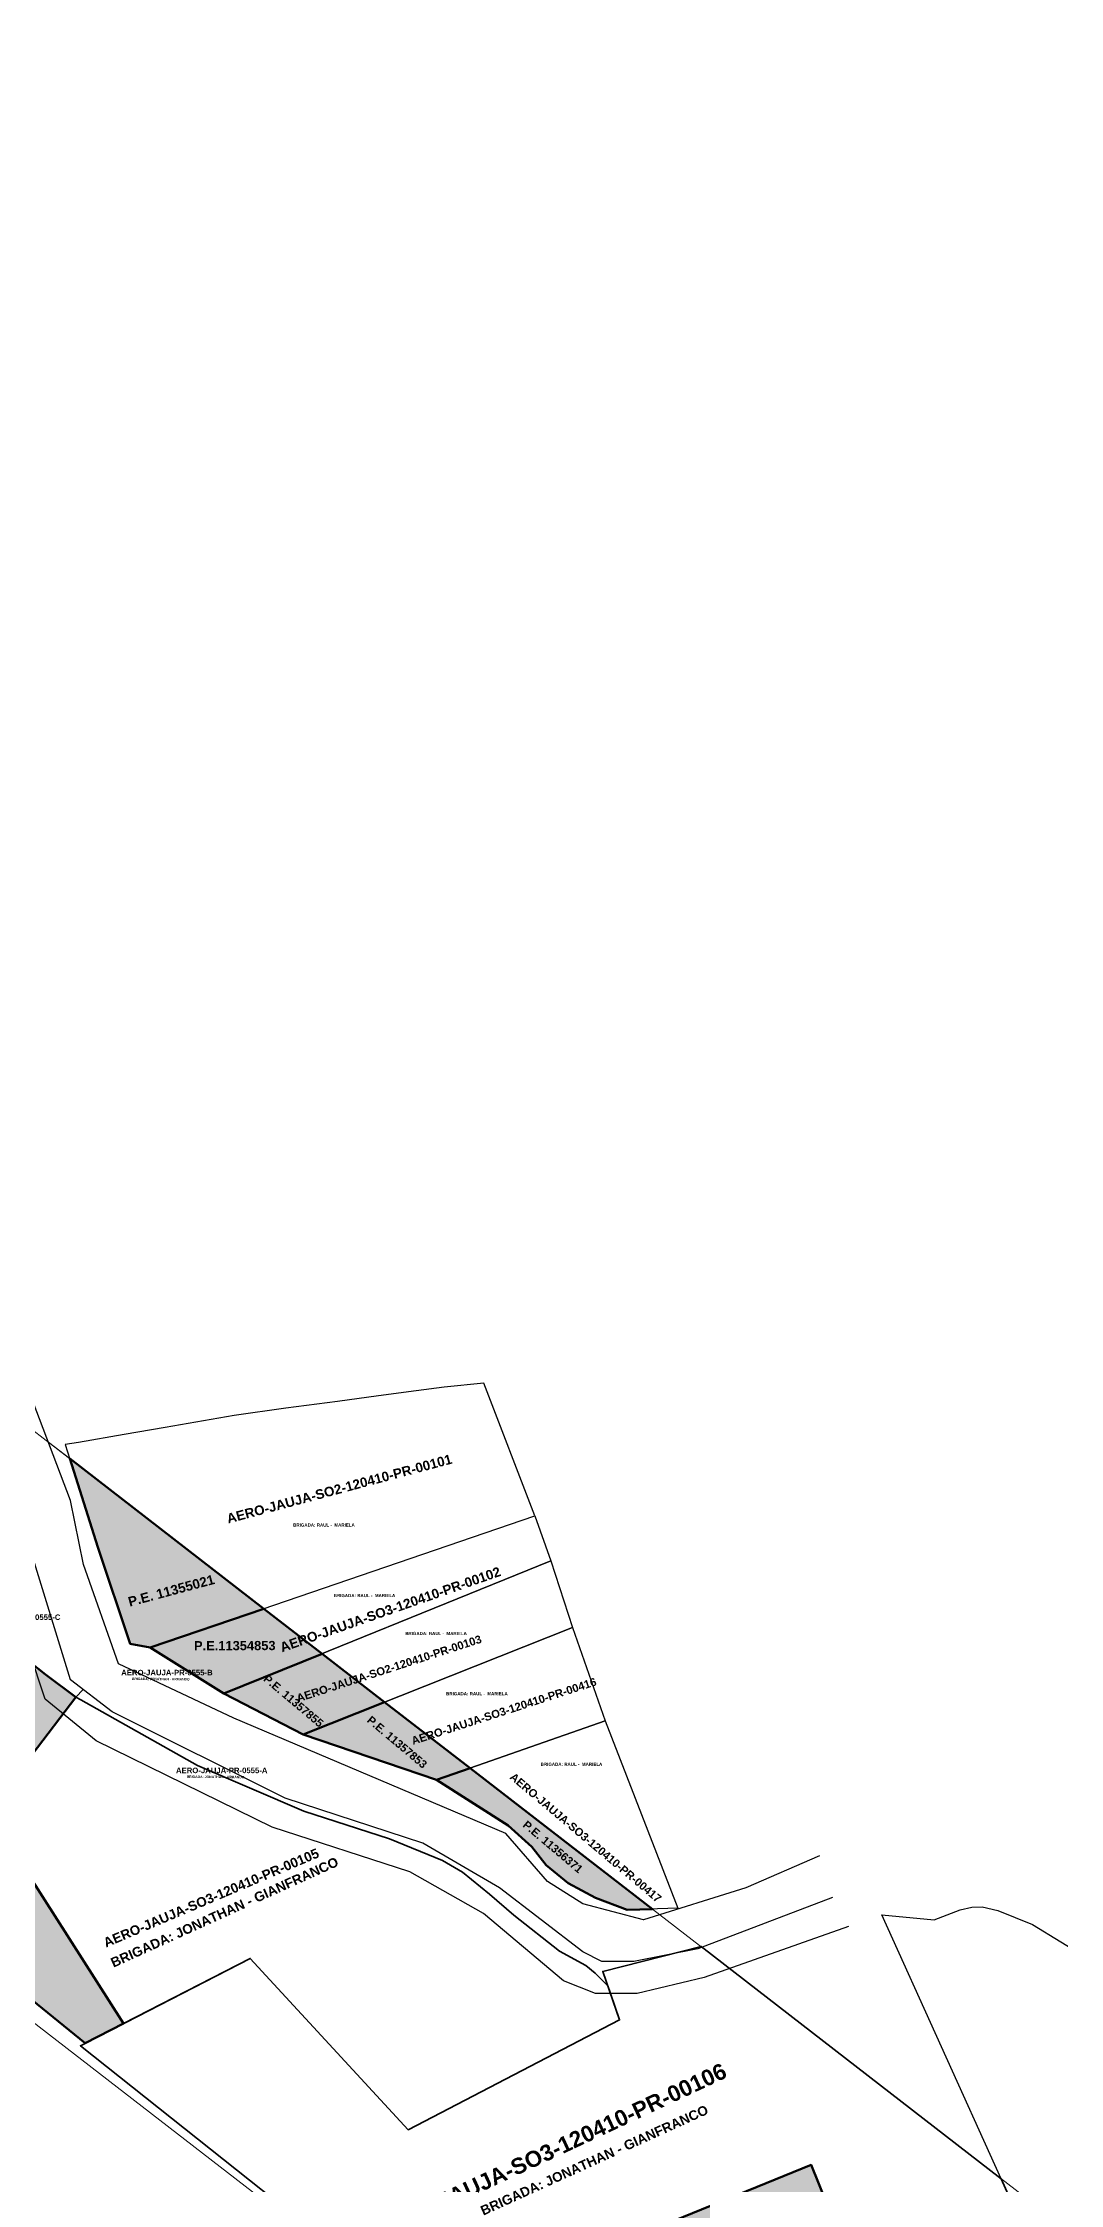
# Model space of a CAD drawing. Header units: metres. Extents: x 0 to 452779, y 0 to 8699072.
# Drawn here: x 448254 to 448572, y 8697510 to 8698179 of the extents above; entities that cross this region are included whole.
import ezdxf
from ezdxf.enums import TextEntityAlignment as Align

# ---------------------------------------------------------------- set-up
doc = ezdxf.new("R2010")
doc.units = ezdxf.units.M
doc.header["$MEASUREMENT"] = 0
for name, color, linetype in [('BASE DE DATOS JAUJA', 7, 'Continuous'), ('CODIGO', 7, 'Continuous'), ('COORD', 7, 'Continuous'), ('FAJA DERECHA', 6, 'Continuous'), ('PARA INGRESAR A SUNARP', 210, 'Continuous'), ('PARTIDA ELECTRONICA', 30, 'Continuous'), ('PERIMETRICO PMD', 5, 'Continuous'), ('RIBERA IZQUIERDA', 5, 'Continuous')]:
    doc.layers.add(name, color=color, linetype=linetype)
doc.layers.add('PREDIO DEFINIDO ( EN PROCESO)', color=7, linetype='Continuous', true_color=0xe0e000)
doc.layers.add('PREDIOS INSCRITOS A FAVOR DEL MTC', color=30, linetype='Continuous', lineweight=70)
doc.styles.add('SANSSERIFBOLD', font='sasb____.pfb')
doc.styles.get("Standard").update_dxf_attribs({"font": 'arial.ttf'})
doc.styles.add('VERTICES', font='sanssb__.ttf')
doc.dimstyles.get("Standard").update_dxf_attribs({"dimtxt": 0.18, "dimasz": 0.18, "dimexe": 0.18, "dimexo": 0.0625, "dimgap": 0.09, "dimtad": 0, "dimtih": 1, "dimtoh": 1, "dimdec": 4, "dimzin": 0, "dimdsep": 46, "dimtxsty": 'Standard', "dimcen": 0.09, "dimadec": 0, "dimazin": 0, "dimtfac": 1, "dimtdec": 4, "dimtofl": 0, "dimtmove": 0, "dimatfit": 3, "dimfxl": 1, "dimtolj": 1, "dimtzin": 0, "dimarcsym": 0})

# ---------------------------------------------------------------- blocks, each defined once
blk = doc.blocks.new('*D8')
at = {"layer": 'COORD', "color": 0, "lineweight": -2, "transparency": 16777216}
blk.add_line((448700, 8699071.75), (448700, 8698969.94), dxfattribs=at)
at = {"layer": 'Defpoints', "color": 0, "transparency": 16777216}
for p in [(448700, 8699071.81), (448700, 8699066.81), (0, 0)]:
    blk.add_point(p, dxfattribs=at)
at = {"layer": 'COORD', "color": 0, "transparency": 16777216, "insert": (448688.53, 8699018), "char_height": 21, "attachment_point": 5, "rotation": 90}
blk.add_mtext('\\A1;448700', dxfattribs=at)
blk = doc.blocks.new('*D10')
at = {"layer": 'COORD', "color": 0, "lineweight": -2, "transparency": 16777216}
blk.add_line((449400, 8699071.75), (449400, 8698969.94), dxfattribs=at)
at = {"layer": 'Defpoints', "color": 0, "transparency": 16777216}
for p in [(449400, 8699071.81), (449400, 8699066.81), (0, 0)]:
    blk.add_point(p, dxfattribs=at)
at = {"layer": 'COORD', "color": 0, "transparency": 16777216, "insert": (449388.53, 8699018), "char_height": 21, "attachment_point": 5, "rotation": 90}
blk.add_mtext('\\A1;449400', dxfattribs=at)
blk = doc.blocks.new('*D12')
at = {"layer": 'COORD', "color": 0, "lineweight": -2, "transparency": 16777216}
blk.add_line((450100, 8699071.75), (450100, 8698969.94), dxfattribs=at)
at = {"layer": 'Defpoints', "color": 0, "transparency": 16777216}
for p in [(450100, 8699071.81), (450100, 8699066.81), (0, 0)]:
    blk.add_point(p, dxfattribs=at)
at = {"layer": 'COORD', "color": 0, "transparency": 16777216, "insert": (450088.53, 8699018), "char_height": 21, "attachment_point": 5, "rotation": 90}
blk.add_mtext('\\A1;450100', dxfattribs=at)
blk = doc.blocks.new('*D18')
at = {"layer": 'COORD', "color": 0, "lineweight": -2, "transparency": 16777216}
blk.add_line((450402.14, 8697500), (450284.84, 8697500), dxfattribs=at)
at = {"layer": 'Defpoints', "color": 0, "transparency": 16777216}
for p in [(450397.2, 8697500), (450402.2, 8697500), (0, 0)]:
    blk.add_point(p, dxfattribs=at)
at = {"layer": 'COORD', "color": 0, "transparency": 16777216, "insert": (450340.64, 8697511.47), "char_height": 21, "attachment_point": 5}
blk.add_mtext('\\A1;8697500', dxfattribs=at)
blk = doc.blocks.new('*D20')
at = {"layer": 'COORD', "color": 0, "lineweight": -2, "transparency": 16777216}
blk.add_line((450402.14, 8698200), (450284.84, 8698200), dxfattribs=at)
at = {"layer": 'Defpoints', "color": 0, "transparency": 16777216}
for p in [(450397.2, 8698200), (450402.2, 8698200), (0, 0)]:
    blk.add_point(p, dxfattribs=at)
at = {"layer": 'COORD', "color": 0, "transparency": 16777216, "insert": (450340.64, 8698211.47), "char_height": 21, "attachment_point": 5}
blk.add_mtext('\\A1;8698200', dxfattribs=at)
blk = doc.blocks.new('*D22')
at = {"layer": 'COORD', "color": 0, "lineweight": -2, "transparency": 16777216}
blk.add_line((450402.14, 8698900), (450284.84, 8698900), dxfattribs=at)
at = {"layer": 'Defpoints', "color": 0, "transparency": 16777216}
for p in [(450397.2, 8698900), (450402.2, 8698900), (0, 0)]:
    blk.add_point(p, dxfattribs=at)
at = {"layer": 'COORD', "color": 0, "transparency": 16777216, "insert": (450340.64, 8698911.47), "char_height": 21, "attachment_point": 5}
blk.add_mtext('\\A1;8698900', dxfattribs=at)

msp = doc.modelspace()

# ---------------------------------------------------------------- hatches: boundary and pattern name
at = {"layer": 'PREDIOS INSCRITOS A FAVOR DEL MTC', "transparency": 33554559}
h = msp.add_hatch(color=256, dxfattribs=at)
h.dxf.hatch_style = 1
h.paths.add_polyline_path([(448228.84, 8697763.29), (448193.25, 8697790.8), (448097.15, 8697747.34), (448100.03, 8697740.86), (448115.48, 8697706.12), (448233.22, 8697746.99), (448236.52, 8697748.14)])
h.paths.add_polyline_path([(448247.55, 8697696.6), (448141.54, 8697650.62), (448134.33, 8697655.1), (448114.62, 8697705.82), (448233.22, 8697746.99)])
h.paths.add_polyline_path([(448262.7, 8697737.12), (448271.5, 8697709.48), (448281.64, 8697679.22), (448287.81, 8697678.07), (448323.36, 8697690.24)])
h.paths.add_polyline_path([(448341.55, 8697676.18), (448323.36, 8697690.24), (448287.81, 8697678.07), (448310.89, 8697663.75)])
h.paths.add_polyline_path([(448361.11, 8697661.07), (448341.55, 8697676.18), (448310.89, 8697663.75), (448335.61, 8697650.98)])
h.paths.add_polyline_path([(448361.11, 8697661.07), (448335.61, 8697650.98), (448377.29, 8697636.74), (448387.82, 8697640.42)])
h.paths.add_polyline_path([(448387.82, 8697640.42), (448377.29, 8697636.74), (448399.67, 8697622.51), (448407.1, 8697615.84), (448411.54, 8697610.12), (448418.49, 8697604.48), (448426.96, 8697599.91), (448436.93, 8697596.11), (448444.79, 8697596.39)])
h.paths.add_polyline_path([(448423.07, 8697487.4), (448425.62, 8697482.53), (448424.29, 8697481.99), (448439.36, 8697447.27), (448449.74, 8697424.18), (448568.2, 8697478.28), (448560.52, 8697496.98), (448510.99, 8697475.5), (448494.38, 8697516.46)])
h.paths.add_polyline_path([(448424.29, 8697481.99), (448379.08, 8697463.62), (448455.47, 8697409.94), (448449.73, 8697424.18), (448439.36, 8697447.27)])
h = msp.add_hatch(color=256, dxfattribs=at)
h.dxf.hatch_style = 1
h.paths.add_polyline_path([(448237.27, 8697626.74), (448264.64, 8697662.59), (448255.19, 8697669.67), (448244.1, 8697678.4), (448231.04, 8697688.58), (448145.13, 8697652.04), (448203.03, 8697606.73), (448267.55, 8697554.47), (448279.5, 8697560.61)])

# ---------------------------------------------------------------- linework, layer by layer
at = {"layer": 'FAJA DERECHA'}
msp.add_lwpolyline([(448506, 8697591), (448461, 8697575), (448440, 8697570), (448427, 8697570), (448417, 8697574), (448392, 8697595), (448369, 8697608), (448326, 8697622), (448271, 8697649), (448255, 8697662), (448240, 8697707)], dxfattribs=at)
at = {"layer": 'PARA INGRESAR A SUNARP', "lineweight": 35}
for points in [[(448385.43, 8697607.94), (448379.16, 8697611.53), (448362.67, 8697618.29), (448335.9, 8697627.03), (448302.65, 8697641.29), (448266.16, 8697661.71), (448264.64, 8697662.59), (448260.67, 8697657.39), (448237.27, 8697626.74), (448279.5, 8697560.61), (448319.13, 8697580.98), (448368.46, 8697527.45), (448434.51, 8697561.79), (448431.66, 8697570), (448430.84, 8697572.37), (448426.84, 8697576.33), (448423.98, 8697578.73), (448415.74, 8697583.22), (448401.52, 8697594.52), (448393.92, 8697601.06)], [(448459.97, 8697584.66), (448429.27, 8697576.91), (448434.51, 8697561.79), (448368.46, 8697527.45), (448319.13, 8697580.98), (448266.08, 8697553.71), (448379.25, 8697463.69), (448425.62, 8697482.53), (448423.07, 8697487.4), (448494.38, 8697516.46), (448510.99, 8697475.5), (448560.53, 8697496.98), (448553.78, 8697512.16)]]:
    msp.add_lwpolyline(points, close=True, dxfattribs=at)
at = {"layer": 'PERIMETRICO PMD', "color": 5, "linetype": 'Continuous', "lineweight": 20, "ltscale": 20}
msp.add_lwpolyline([(446623.18, 8698528.1), (446620.36, 8698536.51), (446610.4, 8698557.69), (446651.66, 8698611.07), (446576.59, 8698669.1), (446689.93, 8698815.74), (446740.57, 8698776.6), (446806.82, 8698862.32), (449771.2, 8696571.26), (449775.99, 8696557.79), (449674.35, 8696425.76), (449839.54, 8696298.09), (449196.34, 8696510.01), (448340.95, 8697171.27), (448216.44, 8697007.84), (447797.34, 8697331.75), (447784.54, 8697358.86), (447883.43, 8697486.8), (447076.22, 8698110.71), (446956.09, 8698218.6), (446730.51, 8698426.22), (446623.18, 8698528.1)], dxfattribs=at)
at = {"layer": 'PREDIO DEFINIDO ( EN PROCESO)', "color": 177, "lineweight": 0, "true_color": 0x293189}
for points in [[(448250, 8697710), (448245, 8697739), (448231.43, 8697761.29), (448228.84, 8697763.29), (448236.52, 8697748.14), (448233.22, 8697746.99), (448235.93, 8697744.47), (448238.51, 8697738.23), (448240.43, 8697725.98), (448247.83, 8697695.73), (448231.04, 8697688.58), (448244.1, 8697678.4), (448255.19, 8697669.67), (448264.64, 8697662.59), (448266.94, 8697664.97), (448263, 8697668)], [(448310.89, 8697663.75), (448287.81, 8697678.07), (448281.64, 8697679.22), (448271.5, 8697709.48), (448262.7, 8697737.12), (448256.04, 8697742.27), (448263, 8697724), (448267, 8697704), (448278, 8697673), (448314, 8697656), (448399, 8697620), (448412, 8697605), (448423, 8697598), (448442, 8697593), (448447.11, 8697594.6), (448444.79, 8697596.39), (448436.93, 8697596.11), (448426.96, 8697599.91), (448418.49, 8697604.48), (448411.54, 8697610.12), (448407.1, 8697615.84), (448399.67, 8697622.51), (448377.29, 8697636.74), (448335.61, 8697650.98)], [(448397, 8697603), (448373, 8697617), (448330, 8697631), (448276, 8697658), (448266.94, 8697664.97), (448264.64, 8697662.59), (448266.16, 8697661.71), (448302.65, 8697641.29), (448335.9, 8697627.03), (448362.67, 8697618.29), (448379.16, 8697611.53), (448385.43, 8697607.94), (448393.92, 8697601.06), (448401.52, 8697594.52), (448415.74, 8697583.22), (448423.98, 8697578.73), (448426.84, 8697576.33), (448430.84, 8697572.37), (448429.27, 8697576.91), (448451.12, 8697582.42), (448439, 8697580), (448429, 8697580), (448423, 8697583)], [(448397, 8697603), (448373, 8697617), (448330, 8697631), (448276, 8697658), (448266.94, 8697664.97), (448264.64, 8697662.59), (448266.16, 8697661.71), (448302.65, 8697641.29), (448335.9, 8697627.03), (448362.67, 8697618.29), (448379.16, 8697611.53), (448385.43, 8697607.94), (448393.92, 8697601.06), (448401.52, 8697594.52), (448415.74, 8697583.22), (448423.98, 8697578.73), (448426.84, 8697576.33), (448430.84, 8697572.37), (448429.27, 8697576.91), (448451.12, 8697582.42), (448439, 8697580), (448429, 8697580), (448423, 8697583)]]:
    msp.add_lwpolyline(points, close=True, dxfattribs=at)
at = {"layer": 'PREDIO DEFINIDO ( EN PROCESO)', "color": 177, "true_color": 0x293189}
msp.add_lwpolyline([(448408.03, 8697719.23), (448392.07, 8697760.67), (448379.71, 8697759.48), (448370.92, 8697758.34), (448359.2, 8697756.68), (448346.36, 8697754.96), (448330.27, 8697752.86), (448314.08, 8697750.54), (448292.58, 8697746.86), (448279.68, 8697744.67), (448265.44, 8697742.18), (448261.3, 8697741.53), (448271.5, 8697709.48), (448281.64, 8697679.22), (448287.81, 8697678.07)], close=True, dxfattribs=at)
for points in [[(448287.81, 8697678.07), (448408.03, 8697719.23), (448413.07, 8697705.17), (448310.89, 8697663.75), (448287.81, 8697678.07)], [(448310.89, 8697663.75), (448413.07, 8697705.17), (448419.86, 8697684.31), (448335.61, 8697650.98), (448310.89, 8697663.75)], [(448335.61, 8697650.98), (448419.86, 8697684.31), (448430.03, 8697655.19), (448377.29, 8697636.74), (448335.61, 8697650.98)], [(448377.29, 8697636.74), (448430.03, 8697655.19), (448452.67, 8697596.68), (448436.93, 8697596.11), (448426.96, 8697599.91), (448418.49, 8697604.48), (448411.54, 8697610.12), (448407.1, 8697615.84), (448399.67, 8697622.51), (448377.29, 8697636.74)], [(448582.88, 8697448.45), (448568.2, 8697478.28), (448560.53, 8697496.98), (448553.78, 8697512.16), (448516.45, 8697594.59), (448532.81, 8697593.05), (448540.92, 8697596.14), (448544.61, 8697596.94), (448547.81, 8697597.09), (448552.73, 8697595.98), (448563.56, 8697591.6), (448598.93, 8697569.92)]]:
    msp.add_lwpolyline(points, dxfattribs=at)
at = {"layer": 'PREDIO DEFINIDO ( EN PROCESO)', "color": 177, "lineweight": 0, "true_color": 0x293189}
msp.add_lwpolyline([(448622.45, 8697283.46), (448487.85, 8697385.5), (448455.47, 8697409.94), (448379.08, 8697463.62), (448379.25, 8697463.69), (448266.08, 8697553.71), (448267.55, 8697554.47), (448203.03, 8697606.73), (448145.13, 8697652.04), (448137.61, 8697648.84), (448355.23, 8697480.65), (448383.74, 8697458.74), (448616.42, 8697278.9)], dxfattribs=at)
at = {"layer": 'PREDIOS INSCRITOS A FAVOR DEL MTC', "lineweight": 60}
for points in [[(448262.7, 8697737.12), (448271.5, 8697709.48), (448281.64, 8697679.22), (448287.81, 8697678.07), (448323.36, 8697690.24), (448262.7, 8697737.12)], [(448423.07, 8697487.4), (448425.62, 8697482.53), (448424.29, 8697481.99), (448439.36, 8697447.27), (448449.74, 8697424.18), (448568.2, 8697478.28), (448560.52, 8697496.98), (448510.99, 8697475.5), (448494.38, 8697516.46), (448423.07, 8697487.4)]]:
    msp.add_lwpolyline(points, dxfattribs=at)
for points in [[(448237.27, 8697626.74), (448264.64, 8697662.59), (448255.19, 8697669.67), (448244.1, 8697678.4), (448231.04, 8697688.58), (448145.13, 8697652.04), (448203.03, 8697606.73), (448267.55, 8697554.47), (448279.5, 8697560.61)], [(448341.55, 8697676.18), (448323.36, 8697690.24), (448287.81, 8697678.07), (448310.89, 8697663.75)], [(448361.11, 8697661.07), (448341.55, 8697676.18), (448310.89, 8697663.75), (448335.61, 8697650.98)], [(448361.11, 8697661.07), (448335.61, 8697650.98), (448377.29, 8697636.74), (448387.82, 8697640.42)], [(448387.82, 8697640.42), (448377.29, 8697636.74), (448399.67, 8697622.51), (448407.1, 8697615.84), (448411.54, 8697610.12), (448418.49, 8697604.48), (448426.96, 8697599.91), (448436.93, 8697596.11), (448444.79, 8697596.39)]]:
    msp.add_lwpolyline(points, close=True, dxfattribs=at)
at = {"layer": 'RIBERA IZQUIERDA'}
for points in [[(448497, 8697613), (448474, 8697603), (448442, 8697593), (448423, 8697598), (448412, 8697605), (448399, 8697620), (448314, 8697656), (448278, 8697673), (448267, 8697704), (448263, 8697724), (448247, 8697766)], [(448501, 8697600), (448459, 8697584), (448439, 8697580), (448429, 8697580), (448423, 8697583), (448397, 8697603), (448373, 8697617), (448330, 8697631), (448276, 8697658), (448263, 8697668), (448250, 8697710)]]:
    msp.add_lwpolyline(points, dxfattribs=at)

# ---------------------------------------------------------------- texts
at = {"layer": 'BASE DE DATOS JAUJA', "color": 1, "style": 'SANSSERIFBOLD'}
for s, rotation, p in [('AERO-JAUJA-SO2-120410-PR-00101', 15, (448347.33, 8697726.23)), ('AERO-JAUJA-SO3-120410-PR-00105', 23, (448307.49, 8697598.53))]:
    msp.add_text(s, height=3, rotation=rotation, dxfattribs=at).set_placement(p, align=Align.CENTER)
at = {"layer": 'CODIGO', "color": 6, "linetype": 'Continuous', "lineweight": 0, "style": 'SANSSERIFBOLD'}
for p in [(448342.15, 8697715.87), (448354.8, 8697693.84), (448377.17, 8697682), (448389.94, 8697663.17), (448419.48, 8697641.13)]:
    msp.add_text('BRIGADA: RAUL -  MARIELA', height=1, dxfattribs=at).set_placement(p, align=Align.CENTER)
at = {"layer": 'CODIGO', "color": 1, "linetype": 'Continuous', "lineweight": 0, "style": 'SANSSERIFBOLD'}
for s, height, rotation, p in [('AERO-JAUJA-SO3-120410-PR-00102', 3, 19.26805, (448363.39, 8697688.6)), ('AERO-JAUJA-SO2-120410-PR-00103', 2.5, 18, (448362.86, 8697670.34)), ('AERO-JAUJA-SO3-120410-PR-00416', 2.5, 18, (448398.75, 8697657.02)), ('AERO-JAUJA-SO3-120410-PR-00417', 2.5, 319.83696, (448423.13, 8697617.77))]:
    msp.add_text(s, height=height, rotation=rotation, dxfattribs=at).set_placement(p, align=Align.CENTER)
at = {"layer": 'CODIGO', "color": 6, "linetype": 'Continuous', "lineweight": 20, "style": 'SANSSERIFBOLD'}
for s, height, rotation, p in [('BRIGADA: JONATHAN - ARMANDO', 0.7615, 359.55212, (448291.16, 8697667.87)), ('BRIGADA: JONATHAN - ARMANDO', 0.7615, 359.55212, (448308.28, 8697637.31)), ('BRIGADA: JONATHAN - GIANFRANCO', 3, 24.36416, (448311.7, 8697594.07)), ('BRIGADA: JONATHAN - GIANFRANCO', 3, 24.36416, (448427.25, 8697516.6))]:
    msp.add_text(s, height=height, rotation=rotation, dxfattribs=at).set_placement(p, align=Align.CENTER)
at = {"layer": 'CODIGO', "color": 1, "lineweight": 20, "style": 'SANSSERIFBOLD'}
msp.add_text('AERO-JAUJA-SO3-120410-PR-00106', height=5, rotation=25, dxfattribs=at).set_placement((448413.6, 8697518.41), align=Align.CENTER)
at = {"layer": 'PARTIDA ELECTRONICA', "lineweight": 60, "style": 'SANSSERIFBOLD'}
for s, height, rotation, p in [('P.E. 11355021', 3, 15, (448294.84, 8697694.45)), ('P.E. 11357855', 2.5, 319.83696, (448331.84, 8697660.47)), ('P.E. 11357853', 2.5, 319.83696, (448364.21, 8697647.59)), ('P.E. 11356371', 2.5, 319.83696, (448412.88, 8697614.87))]:
    msp.add_text(s, height=height, rotation=rotation, dxfattribs=at).set_placement(p, align=Align.CENTER)
at = {"layer": 'PARTIDA ELECTRONICA', "lineweight": 0, "style": 'SANSSERIFBOLD'}
msp.add_text('P.E.11354853', height=2.8779, rotation=0.13828, dxfattribs=at).set_placement((448314.29, 8697677.26), align=Align.CENTER)
at = {"layer": 'PREDIO DEFINIDO ( EN PROCESO)', "lineweight": 15, "char_height": 1.728, "width": 36.466, "attachment_point": 1, "style": 'VERTICES'}
for s, insert in [('AERO-JAUJA-PR-0555-C', (448231.24, 8697688.44)), ('AERO-JAUJA-PR-0555-B', (448278.8, 8697671.14)), ('AERO-JAUJA-PR-0555-A', (448295.92, 8697640.58)), ('AERO-JAUJA-PR-0555-A', (448295.92, 8697640.58))]:
    msp.add_mtext(s, dxfattribs=dict(at, insert=insert))

# ---------------------------------------------------------------- dimensions: what is measured, and where the dimension line sits
at = {"layer": 'COORD'}
for feature_location, offset, dtype, picture, middle in [((448700, 8699071.81), (0, -5), 1, '*D8', (448688.53, 8699018)), ((449400, 8699071.81), (0, -5), 1, '*D10', (449388.53, 8699018)), ((450100, 8699071.81), (0, -5), 1, '*D12', (450088.53, 8699018)), ((450402.2, 8698900), (-5, 0), 0, '*D22', (450340.64, 8698911.47)), ((450402.2, 8698200), (-5, 0), 0, '*D20', (450340.64, 8698211.47)), ((450402.2, 8697500), (-5, 0), 0, '*D18', (450340.64, 8697511.47))]:
    dim = msp.add_ordinate_dim(feature_location=feature_location, offset=offset, dtype=dtype, origin=(0, 0), dimstyle='Standard', override={"dimtxt": 21, "dimgap": 0.75, "dimtad": 1, "dimdec": 0}, dxfattribs=at)
    dim.commit()
    dim.dimension.update_dxf_attribs({"geometry": picture, "text_midpoint": middle})

doc.saveas('drawing.dxf')
